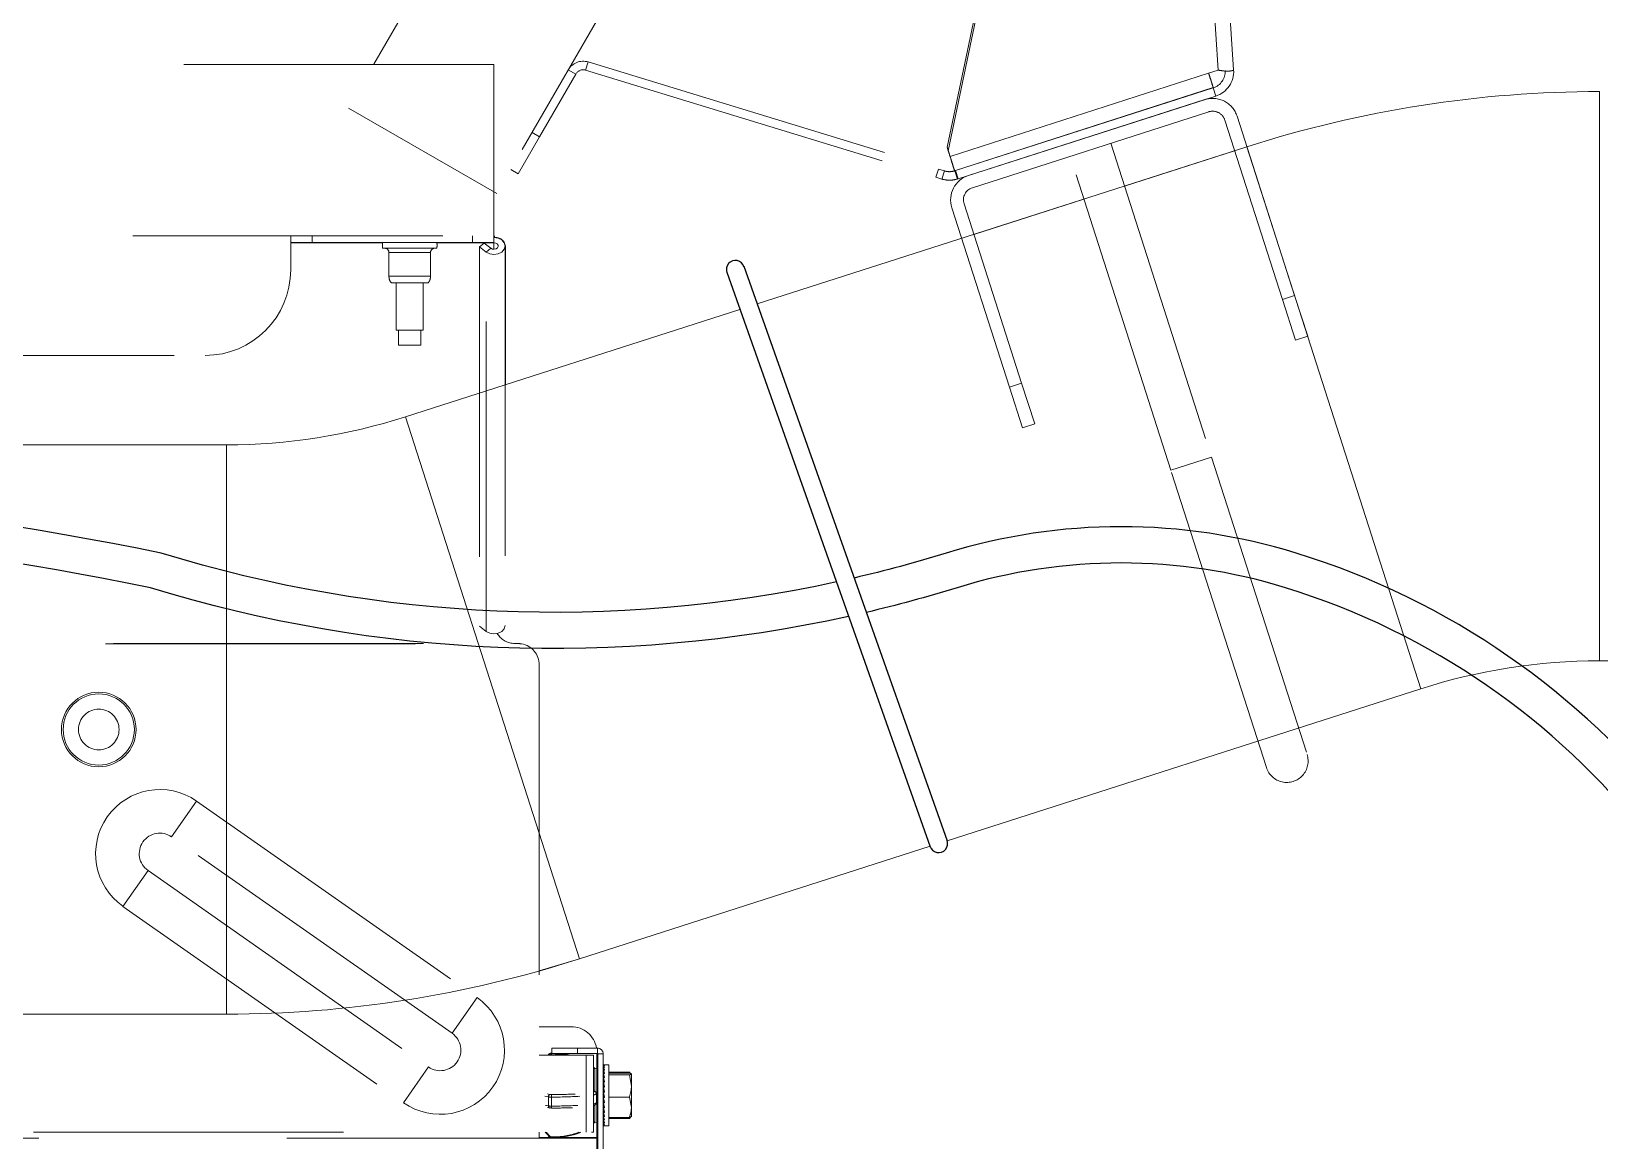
# Model space of a CAD drawing. Header units: feet. Extents: x 0.3 to 98.5, y -18.6 to 31.5.
# Drawn here: x 59.376 to 60.009, y -5.424 to -4.977 of the extents above; entities that cross this region are included whole.
import ezdxf

# ---------------------------------------------------------------- set-up
doc = ezdxf.new("R2010")
doc.units = ezdxf.units.FT
doc.header["$MEASUREMENT"] = 0
doc.linetypes.add('DASHED2', pattern=[0.375, 0.25, -0.125])
for name, color, linetype in [('S-STEL-ANGL', 3, 'Continuous'), ('S-TRACKER TABLE', 252, 'Continuous'), ('STRINGS', 30, 'Continuous')]:
    doc.layers.add(name, color=color, linetype=linetype)

msp = doc.modelspace()

# ---------------------------------------------------------------- linework, layer by layer
at = {"layer": 'S-STEL-ANGL', "flags": 128}
for points in [[(59.66342, -5.07127), (59.74546, -5.30301)], [(59.65656, -5.0737), (59.7386, -5.30544)]]:
    msp.add_lwpolyline(points, dxfattribs=at)
at = {"layer": 'S-STEL-ANGL'}
for centre, start, end in [((59.66003, -5.07259), 17.79452, 201.19602), ((59.742, -5.30413), 197.79452, 21.19602)]:
    msp.add_arc(centre, 0.00364, start, end, dxfattribs=at)
at = {"layer": 'S-TRACKER TABLE', "linetype": 'DASHED2', "lineweight": 15, "ltscale": 0.5}
for p, q in [((59.80175, -4.49178), (59.50401, -5.0075)), ((59.86155, -4.52631), (59.5638, -5.04202)), ((59.86098, -4.99213), (59.83496, -4.59001)), ((59.74542, -5.02334), (59.83025, -4.61862)), ((59.74588, -5.02474), (59.8307, -4.62002)), ((59.85479, -4.99223), (59.8307, -4.62002)), ((59.56259, -4.98997), (58.9671, -4.98997)), ((59.56259, -4.98997), (59.56259, -5.05901)), ((59.59962, -4.99223), (59.60063, -4.98893)), ((59.60063, -4.98893), (59.74188, -5.03211)), ((59.58103, -5.01908), (59.59562, -4.9938)), ((59.59562, -4.9938), (59.59263, -4.99208)), ((59.59962, -4.99223), (59.74087, -5.03541)), ((59.74664, -5.02711), (59.85086, -4.9935)), ((59.85086, -4.9935), (59.85479, -4.99223)), ((59.85164, -4.99578), (59.8516, -4.9958)), ((59.85164, -4.99578), (59.8527, -4.99907)), ((59.85164, -4.99578), (59.85167, -4.99585)), ((59.85167, -4.99585), (59.85273, -4.99914)), ((59.85268, -4.99916), (59.74846, -5.03277)), ((59.74883, -5.03273), (59.85275, -4.99938)), ((59.74989, -5.03602), (59.85381, -5.00266)), ((59.8527, -4.99907), (59.85266, -4.99908)), ((59.85268, -4.99915), (59.85273, -4.99914)), ((59.8527, -4.99907), (59.85273, -4.99914)), ((59.85381, -5.00266), (59.85275, -4.99938)), ((59.50401, -5.0075), (59.5638, -5.04202)), ((59.75402, -5.03469), (59.84934, -5.0041)), ((59.7556, -5.03962), (59.85092, -5.00903)), ((59.80879, -5.01331), (59.80884, -5.01347)), ((59.85743, -5.01238), (59.88064, -5.08469)), ((59.86236, -5.01079), (59.88557, -5.08311)), ((59.5724, -5.03403), (59.58103, -5.01908)), ((59.58103, -5.01908), (59.57804, -5.01735)), ((59.7924, -5.01875), (59.79236, -5.01861)), ((59.81148, -5.02169), (59.85209, -5.14824)), ((59.74588, -5.02474), (59.74542, -5.02334)), ((59.74542, -5.02334), (59.74619, -5.02571)), ((59.74588, -5.02474), (59.74664, -5.02711)), ((59.74615, -5.0256), (59.74613, -5.02555)), ((59.74615, -5.0256), (59.74615, -5.0256)), ((59.74664, -5.02711), (59.74619, -5.02571)), ((59.83566, -5.15351), (59.79504, -5.02696)), ((59.56941, -5.0323), (59.5724, -5.03403)), ((59.74087, -5.03541), (59.74188, -5.03211)), ((59.74436, -5.03287), (59.74188, -5.03211)), ((59.74335, -5.03617), (59.74436, -5.03287)), ((59.74722, -5.02912), (59.74728, -5.0291)), ((59.74828, -5.0324), (59.74722, -5.02912)), ((59.74732, -5.02921), (59.7473, -5.02922)), ((59.7473, -5.02922), (59.7474, -5.02948)), ((59.74836, -5.0325), (59.7473, -5.02922)), ((59.7474, -5.02948), (59.74846, -5.03277)), ((59.74828, -5.0324), (59.74832, -5.03239)), ((59.74841, -5.03266), (59.74828, -5.0324)), ((59.74836, -5.0325), (59.74846, -5.03277)), ((59.74841, -5.03266), (59.74842, -5.03266)), ((59.74883, -5.03273), (59.74849, -5.03284)), ((59.74955, -5.03613), (59.74849, -5.03284)), ((59.74989, -5.03602), (59.74883, -5.03273)), ((59.74335, -5.03617), (59.74087, -5.03541)), ((59.74989, -5.03602), (59.74955, -5.03613)), ((59.75225, -5.04614), (59.77546, -5.11845)), ((59.74732, -5.04772), (59.77053, -5.12003)), ((58.96705, -5.05901), (59.56281, -5.05901)), ((59.48069, -5.07275), (59.48069, -5.05901)), ((59.48932, -5.06177), (59.48932, -5.05901)), ((59.55402, -5.05901), (59.55402, -5.06177)), ((59.56265, -5.05901), (59.56265, -5.06447)), ((59.56265, -5.05971), (59.56281, -5.05971)), ((59.56281, -5.05901), (59.56281, -5.05971)), ((59.48069, -5.06177), (59.56265, -5.06177)), ((59.5178, -5.06182), (59.48069, -5.06182)), ((59.53956, -5.06401), (59.51781, -5.06401)), ((59.5203, -5.07535), (59.5203, -5.06574)), ((59.53708, -5.06574), (59.5203, -5.06574)), ((59.53708, -5.06574), (59.53708, -5.07535)), ((59.56265, -5.06182), (59.53958, -5.06182)), ((59.55873, -5.06201), (59.55678, -5.06351)), ((59.55948, -5.06558), (59.55678, -5.06351)), ((59.55678, -5.06351), (59.55678, -5.21652)), ((59.56143, -5.06408), (59.55873, -5.06201)), ((59.56143, -5.06408), (59.55948, -5.06558)), ((59.55948, -5.21859), (59.55948, -5.06558)), ((59.56714, -5.06314), (59.56714, -5.21616)), ((59.5673, -5.06314), (59.5673, -5.11909)), ((59.53708, -5.07535), (59.5203, -5.07535)), ((59.53612, -5.07803), (59.52125, -5.07803)), ((59.52321, -5.0971), (59.52321, -5.07803)), ((59.53417, -5.07803), (59.53417, -5.0971)), ((59.88064, -5.08469), (59.88557, -5.08311)), ((59.88064, -5.08469), (59.88592, -5.10113)), ((59.88557, -5.08311), (59.89085, -5.09954)), ((59.52321, -5.0971), (59.53417, -5.0971)), ((59.5242, -5.10313), (59.5242, -5.0971)), ((59.53318, -5.0971), (59.53318, -5.10313)), ((59.5242, -5.10313), (59.53318, -5.10313)), ((59.88592, -5.10113), (59.89085, -5.09954)), ((59.08369, -5.10727), (59.44617, -5.10727)), ((59.77053, -5.12003), (59.77546, -5.11845)), ((59.77053, -5.12003), (59.7758, -5.13647)), ((59.77546, -5.11845), (59.78074, -5.13488)), ((59.7758, -5.13647), (59.78074, -5.13488)), ((59.83566, -5.15351), (59.85209, -5.14824)), ((59.85209, -5.14824), (59.8906, -5.26821)), ((59.87417, -5.27349), (59.83566, -5.15351)), ((59.55678, -5.21652), (59.55948, -5.21859)), ((58.95605, -5.2236), (59.57381, -5.2236)), ((58.9592, -5.22343), (59.5705, -5.22343)), ((59.57128, -5.22347), (59.57231, -5.22347)), ((59.58094, -5.2321), (59.58094, -5.3895)), ((59.44274, -5.28702), (59.43264, -5.30144)), ((59.44274, -5.28702), (59.55585, -5.36623)), ((59.54575, -5.38064), (59.43264, -5.30144)), ((59.42313, -5.31502), (59.41304, -5.32944)), ((59.42313, -5.31502), (59.53625, -5.39422)), ((59.41304, -5.32944), (59.52615, -5.40864)), ((59.55585, -5.36623), (59.54575, -5.38064)), ((59.58094, -5.378), (59.5938, -5.378)), ((59.58586, -5.38864), (59.58586, -5.38864)), ((59.58586, -5.3895), (59.58586, -5.38864)), ((59.58598, -5.38663), (59.60437, -5.38663)), ((59.58598, -5.38663), (59.58598, -5.38873)), ((59.58598, -5.38873), (59.60437, -5.38873)), ((59.59634, -5.38873), (59.59634, -5.38663)), ((59.60416, -5.38873), (59.60416, -5.39476)), ((59.60437, -5.38873), (59.60437, -5.38663)), ((59.53625, -5.39422), (59.52615, -5.40864)), ((59.60286, -5.3895), (59.58094, -5.3895)), ((59.5846, -5.3895), (59.5846, -5.3894)), ((59.59988, -5.3895), (59.59988, -5.42056)), ((59.60286, -5.3895), (59.60286, -5.42056)), ((59.60286, -5.39424), (59.60328, -5.39482)), ((59.60286, -5.39502), (59.60332, -5.3948)), ((59.60332, -5.3948), (59.60411, -5.39473)), ((59.60332, -5.3948), (59.60332, -5.40407)), ((59.60411, -5.39473), (59.60459, -5.39513)), ((59.60411, -5.39473), (59.60411, -5.41657)), ((59.60459, -5.38895), (59.60669, -5.38895)), ((59.60459, -5.38895), (59.60459, -5.42918)), ((59.60669, -5.38895), (59.60669, -5.42918)), ((59.60677, -5.39343), (59.60677, -5.39339)), ((59.60677, -5.39343), (59.60726, -5.39343)), ((59.60678, -5.39377), (59.60677, -5.39343)), ((59.60678, -5.39377), (59.60677, -5.39345)), ((59.60677, -5.39354), (59.60677, -5.39354)), ((59.60678, -5.39377), (59.60677, -5.39354)), ((59.60678, -5.39377), (59.60677, -5.39362)), ((59.60677, -5.39377), (59.60726, -5.39377)), ((59.6068, -5.39448), (59.60677, -5.39377)), ((59.6068, -5.39448), (59.60677, -5.39385)), ((59.60677, -5.39406), (59.60678, -5.39406)), ((59.60679, -5.39448), (59.60677, -5.39406)), ((59.60678, -5.39448), (59.60677, -5.39421)), ((59.60677, -5.39448), (59.60726, -5.39448)), ((59.60682, -5.39552), (59.60677, -5.39448)), ((59.60681, -5.39552), (59.60677, -5.39461)), ((59.60677, -5.39492), (59.60678, -5.39492)), ((59.6068, -5.39552), (59.60677, -5.39492)), ((59.60679, -5.39552), (59.60677, -5.39515)), ((59.60682, -5.39339), (59.60897, -5.39339)), ((59.60897, -5.39339), (59.60897, -5.4179)), ((59.60445, -5.40063), (59.60453, -5.40049)), ((59.60669, -5.40039), (59.60678, -5.40039)), ((59.60669, -5.4004), (59.60678, -5.4004)), ((59.60669, -5.40055), (59.60679, -5.40055)), ((59.60669, -5.40085), (59.60682, -5.40085)), ((59.60669, -5.4013), (59.60686, -5.4013)), ((59.60677, -5.39552), (59.60726, -5.39552)), ((59.60684, -5.39687), (59.60677, -5.39552)), ((59.60683, -5.39687), (59.60677, -5.3957)), ((59.60677, -5.39611), (59.60679, -5.39611)), ((59.60677, -5.39611), (59.60681, -5.39687)), ((59.6068, -5.39687), (59.60677, -5.39641)), ((59.60677, -5.39687), (59.60726, -5.39687)), ((59.60686, -5.39849), (59.60677, -5.39687)), ((59.60685, -5.39849), (59.60677, -5.39709)), ((59.60677, -5.3976), (59.6068, -5.3976)), ((59.60683, -5.39849), (59.60677, -5.3976)), ((59.60681, -5.39849), (59.60677, -5.39795)), ((59.60677, -5.39849), (59.60726, -5.39849)), ((59.6069, -5.40033), (59.60677, -5.39849)), ((59.60688, -5.40033), (59.60677, -5.39875)), ((59.60677, -5.39932), (59.60681, -5.39932)), ((59.60685, -5.40031), (59.60677, -5.39932)), ((59.60682, -5.40033), (59.60677, -5.39972)), ((59.60677, -5.40033), (59.60726, -5.40033)), ((59.60696, -5.40233), (59.60677, -5.40033)), ((59.60897, -5.39635), (59.61731, -5.39635)), ((59.60897, -5.39667), (59.61731, -5.39667)), ((59.60897, -5.39741), (59.61731, -5.39741)), ((59.61731, -5.39635), (59.61776, -5.3968)), ((59.61731, -5.39741), (59.61808, -5.4019)), ((59.61807, -5.39699), (59.61808, -5.39702)), ((59.61808, -5.41428), (59.61808, -5.39704)), ((59.5846, -5.40992), (59.5846, -5.40629)), ((59.58586, -5.40535), (59.58586, -5.41081)), ((59.60304, -5.40408), (59.60304, -5.40401)), ((59.60304, -5.40401), (59.60332, -5.40407)), ((59.60395, -5.40862), (59.60395, -5.40496)), ((59.60669, -5.40188), (59.60691, -5.40188)), ((59.60669, -5.40258), (59.60681, -5.40258)), ((59.60669, -5.40337), (59.60692, -5.40337)), ((59.60669, -5.40422), (59.60705, -5.40422)), ((59.60669, -5.40512), (59.60693, -5.40512)), ((59.60714, -5.40603), (59.60669, -5.40603)), ((59.60669, -5.40604), (59.60705, -5.40604)), ((59.60685, -5.40692), (59.60669, -5.40692)), ((59.60669, -5.40694), (59.60686, -5.40694)), ((59.60692, -5.40778), (59.60669, -5.40778)), ((59.60669, -5.40781), (59.60691, -5.40781)), ((59.60677, -5.40233), (59.60726, -5.40233)), ((59.60705, -5.40422), (59.60677, -5.40233)), ((59.60677, -5.40442), (59.60726, -5.40442)), ((59.60705, -5.40604), (59.60677, -5.40656)), ((59.60677, -5.40656), (59.60726, -5.40656)), ((59.60697, -5.40743), (59.60677, -5.40867)), ((59.60705, -5.40422), (59.6071, -5.40442)), ((59.60897, -5.40639), (59.61731, -5.40639)), ((59.61731, -5.40639), (59.61808, -5.41051)), ((59.58521, -5.41077), (59.5843, -5.41061)), ((59.60332, -5.40944), (59.60332, -5.4165)), ((59.60455, -5.41077), (59.60453, -5.4108)), ((59.60679, -5.40856), (59.60669, -5.40856)), ((59.60669, -5.40861), (59.60678, -5.40861)), ((59.60691, -5.40926), (59.60669, -5.40926)), ((59.60669, -5.40932), (59.6069, -5.40932)), ((59.60685, -5.40985), (59.60669, -5.40985)), ((59.60669, -5.40992), (59.60685, -5.40992)), ((59.60681, -5.41031), (59.60669, -5.41031)), ((59.60669, -5.41038), (59.6068, -5.41038)), ((59.60678, -5.41063), (59.60669, -5.41063)), ((59.60669, -5.41071), (59.60678, -5.41071)), ((59.6068, -5.4108), (59.60669, -5.4108)), ((59.60669, -5.41088), (59.60682, -5.41088)), ((59.60669, -5.41089), (59.60682, -5.41089)), ((59.60669, -5.4109), (59.60678, -5.4109)), ((59.60677, -5.40867), (59.60726, -5.40867)), ((59.60691, -5.40926), (59.60677, -5.41069)), ((59.60677, -5.41069), (59.60726, -5.41069)), ((59.60678, -5.41089), (59.60677, -5.41097)), ((59.60682, -5.41097), (59.60677, -5.41158)), ((59.60677, -5.41097), (59.60684, -5.41097)), ((59.60687, -5.4111), (59.60677, -5.41255)), ((59.60677, -5.41158), (59.60684, -5.41158)), ((59.60679, -5.41167), (59.60677, -5.41197)), ((59.60677, -5.41197), (59.60681, -5.41197)), ((59.60677, -5.41255), (59.60726, -5.41255)), ((59.60678, -5.4126), (59.60677, -5.4128)), ((59.60681, -5.4128), (59.60677, -5.41335)), ((59.60677, -5.4128), (59.60684, -5.4128)), ((59.60685, -5.41283), (59.60677, -5.4142)), ((59.60677, -5.41335), (59.60682, -5.41335)), ((59.60679, -5.41341), (59.60677, -5.4137)), ((59.60677, -5.4137), (59.6068, -5.4137)), ((59.60332, -5.4165), (59.60286, -5.41627)), ((59.60328, -5.41651), (59.60286, -5.41707)), ((59.60411, -5.41657), (59.60332, -5.4165)), ((59.60459, -5.41617), (59.60411, -5.41657)), ((59.60416, -5.43151), (59.60416, -5.41653)), ((59.60677, -5.4142), (59.60726, -5.4142)), ((59.60678, -5.41424), (59.60677, -5.41442)), ((59.60683, -5.41439), (59.60677, -5.4156)), ((59.6068, -5.41442), (59.60677, -5.41489)), ((59.60677, -5.41442), (59.60683, -5.41442)), ((59.60677, -5.41489), (59.60681, -5.41489)), ((59.60678, -5.41492), (59.60677, -5.41518)), ((59.60677, -5.41518), (59.60679, -5.41518)), ((59.60677, -5.4156), (59.60726, -5.4156)), ((59.60678, -5.41562), (59.60677, -5.41577)), ((59.60681, -5.41571), (59.60677, -5.41669)), ((59.60679, -5.41577), (59.60677, -5.41614)), ((59.60677, -5.41577), (59.60681, -5.41577)), ((59.60677, -5.41614), (59.60679, -5.41614)), ((59.60678, -5.41617), (59.60677, -5.41637)), ((59.60677, -5.41637), (59.60678, -5.41637)), ((59.60677, -5.41669), (59.60726, -5.41669)), ((59.60678, -5.4167), (59.60677, -5.41682)), ((59.6068, -5.41674), (59.60677, -5.41744)), ((59.60678, -5.41682), (59.60677, -5.41708)), ((59.60677, -5.41682), (59.6068, -5.41682)), ((59.60677, -5.41708), (59.60679, -5.41708)), ((59.60678, -5.41709), (59.60677, -5.41724)), ((59.60677, -5.41724), (59.60678, -5.41724)), ((59.60677, -5.41744), (59.60726, -5.41744)), ((59.60677, -5.41745), (59.60677, -5.41752)), ((59.60679, -5.41746), (59.60677, -5.41784)), ((59.60678, -5.41752), (59.60677, -5.41767)), ((59.60677, -5.41752), (59.60678, -5.41752)), ((59.60677, -5.41767), (59.60678, -5.41767)), ((59.60677, -5.41768), (59.60677, -5.41775)), ((59.60677, -5.41775), (59.60677, -5.41775)), ((59.60677, -5.41784), (59.60726, -5.41784)), ((59.60677, -5.41784), (59.60677, -5.41787)), ((59.60677, -5.41787), (59.60677, -5.4179)), ((59.60677, -5.41787), (59.60684, -5.41787)), ((59.60677, -5.4179), (59.607, -5.4179)), ((59.60897, -5.4179), (59.60682, -5.4179)), ((59.60897, -5.41463), (59.61731, -5.41463)), ((59.60897, -5.41495), (59.61731, -5.41495)), ((59.61731, -5.41495), (59.61788, -5.41437)), ((59.61743, -5.41459), (59.61731, -5.41495)), ((59.61808, -5.41428), (59.61807, -5.4143)), ((58.927, -5.42056), (59.60286, -5.42056)), ((59.60416, -5.42288), (58.92743, -5.42288)), ((59.58094, -5.42288), (59.58094, -5.42056)), ((59.58094, -5.42266), (59.58584, -5.42266)), ((59.58586, -5.42266), (59.58586, -5.42245)), ((59.58592, -5.42266), (59.60416, -5.42266))]:
    msp.add_line(p, q, dxfattribs=at)
at = {"layer": 'S-TRACKER TABLE', "linetype": 'Continuous', "lineweight": 15}
for p, q in [((60.00859, -5.00085), (60.00859, -5.23042)), ((59.66882, -5.08651), (59.86632, -5.02312)), ((59.81702, -5.03895), (59.86139, -5.0247)), ((59.86632, -5.02312), (59.93648, -5.2417)), ((59.75621, -5.05846), (59.80058, -5.04422)), ((59.66188, -5.08874), (59.52694, -5.13205)), ((59.5971, -5.35063), (59.52694, -5.13205)), ((59.45483, -5.14334), (58.89652, -5.14334)), ((59.45483, -5.3729), (59.45483, -5.14334)), ((60.10611, -5.23042), (60.00859, -5.23042)), ((59.74546, -5.30301), (59.93648, -5.2417)), ((59.73853, -5.30524), (59.5971, -5.35063)), ((59.5971, -5.35063), (59.58094, -5.3555)), ((58.89439, -5.3729), (59.45483, -5.3729))]:
    msp.add_line(p, q, dxfattribs=at)
at = {"layer": 'S-TRACKER TABLE', "linetype": 'DASHED2', "lineweight": 15, "ltscale": 0.5, "flags": 128}
for points in [[(59.56265, -5.05971), (59.56437, -5.05997), (59.56582, -5.06071), (59.5668, -5.06183), (59.56714, -5.06314), (59.5668, -5.06446), (59.56582, -5.06558), (59.56437, -5.06632), (59.56265, -5.06658), (59.56093, -5.06632), (59.55948, -5.06558)], [(59.56265, -5.06182), (59.56338, -5.06195), (59.56397, -5.06229), (59.56432, -5.0628), (59.56435, -5.06337), (59.56406, -5.0639), (59.56351, -5.06429), (59.5628, -5.06446), (59.56206, -5.06439), (59.56143, -5.06408)], [(59.55948, -5.21859), (59.56093, -5.21933), (59.56265, -5.2196), (59.56437, -5.21933), (59.56582, -5.21859), (59.5668, -5.21747), (59.56714, -5.21616)], [(59.60323, -5.39484), (59.60289, -5.39434), (59.60286, -5.3943)], [(59.5846, -5.40629), (59.5838, -5.40615), (59.58323, -5.40604)], [(59.58421, -5.40512), (59.58459, -5.4052), (59.58535, -5.40533)], [(59.60286, -5.40427), (59.60298, -5.40419), (59.60304, -5.40408)], [(59.58343, -5.40972), (59.5838, -5.40979), (59.5846, -5.40992)], [(59.58335, -5.42056), (59.5838, -5.42108), (59.5846, -5.4219)]]:
    msp.add_lwpolyline(points, dxfattribs=at)
at = {"layer": 'S-TRACKER TABLE', "linetype": 'DASHED2', "lineweight": 15, "ltscale": 0.5}
for radius in [0.01504, 0.01435, 0.0082]:
    msp.add_circle((59.40327, -5.25812), radius, dxfattribs=at)
for centre, radius, start, end in [((59.59861, -4.99553), 0.0069, 73, 150), ((59.59861, -4.99553), 0.00345, 73, 150), ((54.85898, -6.60458), 5.24543, 17.82202, 17.88694), ((58.30419, -5.49166), 1.62498, 17.64365, 17.8532), ((59.33652, -5.1592), 0.54043, 17.59334, 17.85698), ((59.85064, -4.9928), 0.0069, 287.79452, 3.70266), ((59.85064, -4.9928), 0.01036, 287.79452, 3.70266), ((59.8525, -5.01396), 0.01036, 17.79452, 107.79452), ((59.8525, -5.01396), 0.00518, 17.79452, 107.79452), ((57.49525, -5.74873), 2.36421, 17.72119, 17.81032), ((56.41826, -6.09976), 3.49695, 17.82202, 17.88694), ((54.75475, -6.63819), 5.24543, 17.82202, 17.88694), ((59.75718, -5.04455), 0.01036, 107.79452, 197.79452), ((59.75718, -5.04455), 0.00518, 107.79452, 197.79452), ((59.56328, -5.06375), 0.00407, 8.55169, 96.54087), ((59.52178, -5.06289), 0.00413, 164.22069, 195.77931), ((59.51857, -5.06574), 0.00173, 0, 90), ((59.5388, -5.06574), 0.00173, 90, 180), ((59.53559, -5.06289), 0.00413, 344.22069, 15.77931), ((59.44617, -5.07275), 0.03452, 270, 0), ((59.57128, -5.21484), 0.00863, 212.25019, 264.78914), ((59.57231, -5.2321), 0.00863, 0, 79.95638), ((59.88238, -5.27085), 0.00863, 197.79452, 17.79452), ((59.42789, -5.30823), 0.02589, 55, 235), ((59.42789, -5.30823), 0.00829, 55, 235), ((59.541, -5.38743), 0.02589, 235, 55), ((59.541, -5.38743), 0.00829, 235, 55), ((59.5938, -5.38835), 0.01036, 9.59407, 90), ((59.60437, -5.38895), 0.00232, 0, 90), ((59.60437, -5.38895), 0.000219, 0, 90), ((59.58503, -5.38937), 0.000435, 127.50202, 183.48548), ((59.58579, -5.39084), 0.00187, 87.81757, 129.57369), ((59.58589, -5.42431), 0.03534, 80.0983, 90.05565), ((59.58551, -5.40623), 0.000916, 99.88476, 183.7063), ((59.58574, -5.39717), 0.00919, 262.84948, 270.73783), ((59.58581, -5.40168), 0.00368, 262.84948, 270.73783), ((59.58608, -5.21536), 0.19, 269.93264, 272.827), ((59.58615, -5.21263), 0.19373, 269.91444, 273.27991), ((59.60268, -5.40361), 0.00187, 275.37754, 312.81235), ((59.60304, -5.40499), 0.000911, 0.16033, 90.15944), ((59.58546, -5.40996), 0.000865, 177.21846, 238.42137), ((59.58574, -5.4008), 0.00919, 262.84948, 270.73783), ((59.58531, -5.41015), 0.000628, 241.2129, 274.03539), ((59.58612, -5.21408), 0.19591, 269.92416, 273.04451), ((59.58599, -5.2152), 0.19561, 269.96267, 272.43559), ((59.60278, -5.40746), 0.00165, 272.80782, 315.38207), ((59.59372, -5.41333), 0.01225, 216.14824, 226.93426), ((59.58503, -5.42193), 0.000435, 176.51455, 232.49704), ((59.58507, -5.42175), 0.000604, 240.04968, 298.3576), ((59.58583, -5.4217), 0.000748, 230.42631, 272.18243), ((59.58603, -5.39015), 0.0323, 269.69656, 289.72057)]:
    msp.add_arc(centre, radius, start, end, dxfattribs=at)
at = {"layer": 'S-TRACKER TABLE', "linetype": 'Continuous', "lineweight": 15}
for centre, radius, start, end in [((60.00859, -5.46637), 0.46552, 90, 107.79452), ((59.45483, -4.90738), 0.23595, 270, 287.79452), ((60.00859, -5.46637), 0.23595, 90, 107.79452), ((59.45483, -4.90738), 0.46552, 270, 287.79452)]:
    msp.add_arc(centre, radius, start, end, dxfattribs=at)
at = {"layer": 'S-TRACKER TABLE', "linetype": 'DASHED2', "lineweight": 15, "ltscale": 0.5, "extrusion": (0, 0, -1)}
for major_axis, ratio, start_param, end_param in [((-0.00046, 0.01225), 0.227763, 6.273063, 6.332476), ((-0.00073, 0.01225), 0.222982, 0.087921, 0.262454), ((-0.00122, 0.01225), 0.208496, 0.269789, 0.444322), ((-0.00165, 0.01225), 0.187496, 0.448905, 0.623437), ((-0.00022, 0.01225), 0.230155, 6.212801, 6.361929), ((-0.00203, 0.01225), 0.161013, 0.624815, 0.799348), ((-0.00234, 0.01225), 0.130158, 0.79752, 0.972053), ((-0.00257, 0.01225), 0.096025, 0.967391, 1.141924), ((-0.00266, 0.01225), 0.079306, 1.045665, 1.073275), ((-0.00273, 0.01225), 0.059625, 1.13506, 1.309593), ((-0.00282, 0.01225), 0.021886, 1.301324, 1.475857), ((-0.00282, 0.01225), 0.016333, 4.641586, 4.816119), ((-0.00275, 0.01225), 0.054194, 4.475455, 4.649988), ((-0.0026, 0.01225), 0.090845, 4.308042, 4.482575), ((-0.00238, 0.01225), 0.125369, 4.138536, 4.313069), ((-0.00208, 0.01225), 0.156767, 3.966274, 4.140807), ((-0.00171, 0.01225), 0.183956, 3.79084, 3.965373), ((-0.00128, 0.01225), 0.205822, 3.612174, 3.786707), ((-0.00081, 0.01225), 0.221313, 3.43066, 3.605193), ((-0.0003, 0.01225), 0.229587, 3.247146, 3.421679), ((0.00022, 0.01225), 0.230155, 3.137413, 3.237382)]:
    msp.add_ellipse((59.60726, -5.40565), major_axis=major_axis, ratio=ratio, start_param=start_param, end_param=end_param, dxfattribs=at)
at = {"layer": 'S-TRACKER TABLE', "linetype": 'DASHED2', "lineweight": 15, "ltscale": 0.5}
msp.add_open_spline([(59.85479, -4.99223), (59.85563, -4.99237), (59.85731, -4.99264), (59.85934, -4.99262), (59.86073, -4.99241), (59.86089, -4.99223), (59.86098, -4.99213)], degree=3, dxfattribs=at)
for points, knots in [([(59.74849, -5.03284), (59.74777, -5.033), (59.74632, -5.03333), (59.74502, -5.03302), (59.74436, -5.03287)], [0, 0, 0, 0, 0.49985, 1, 1, 1, 1]), ([(59.74955, -5.03613), (59.74847, -5.03637), (59.74636, -5.03686), (59.74434, -5.0364), (59.74335, -5.03617)], [0, 0, 0, 0, 0.50874, 1, 1, 1, 1]), ([(59.52125, -5.07803), (59.52095, -5.07758), (59.52039, -5.07676), (59.52033, -5.07578), (59.5203, -5.07535)], [0, 0, 0, 0, 0.553144, 1, 1, 1, 1]), ([(59.53708, -5.07535), (59.53703, -5.0759), (59.53694, -5.07688), (59.53637, -5.07768), (59.53612, -5.07803)], [0, 0, 0, 0, 0.563081, 1, 1, 1, 1]), ([(59.5705, -5.22343), (59.57064, -5.22344), (59.5709, -5.22346), (59.57117, -5.22346), (59.57128, -5.22347)], [0, 0, 0, 0, 0.55863, 1, 1, 1, 1]), ([(59.57231, -5.22347), (59.57245, -5.22347), (59.57296, -5.22347), (59.57346, -5.22355), (59.57381, -5.2236)], [0, 0, 0, 0, 0.289948, 1, 1, 1, 1]), ([(59.58476, -5.38903), (59.58484, -5.38897), (59.58498, -5.38885), (59.58525, -5.38873), (59.58555, -5.38865), (59.58576, -5.38864), (59.58586, -5.38864)], [0, 0, 0, 0, 0.257107, 0.509609, 0.757304, 1, 1, 1, 1]), ([(59.58817, -5.38873), (59.5892, -5.38881), (59.59092, -5.38893), (59.59255, -5.38931), (59.59321, -5.38946)], [0, 0, 0, 0, 0.596203, 1, 1, 1, 1]), ([(59.61731, -5.39667), (59.61763, -5.39676), (59.61804, -5.39689), (59.61808, -5.39701), (59.61808, -5.39704)], [0, 0, 0, 0, 0.75774, 1, 1, 1, 1]), ([(59.61808, -5.39704), (59.61799, -5.39714), (59.61787, -5.39726), (59.61742, -5.39739), (59.61731, -5.39741)], [0, 0, 0, 0, 0.775769, 1, 1, 1, 1]), ([(59.60395, -5.40496), (59.60394, -5.40486), (59.60392, -5.40465), (59.60376, -5.40437), (59.60355, -5.40417), (59.60339, -5.4041), (59.60332, -5.40407)], [0, 0, 0, 0, 0.270758, 0.541615, 0.816823, 1, 1, 1, 1]), ([(59.61808, -5.4019), (59.61808, -5.40201), (59.61807, -5.40352), (59.61768, -5.40501), (59.61731, -5.40639)], [0, 0, 0, 0, 0.070201, 1, 1, 1, 1]), ([(59.58586, -5.41076), (59.58578, -5.41076), (59.58561, -5.41075), (59.58538, -5.41074), (59.58517, -5.41072), (59.58506, -5.41071), (59.58501, -5.4107)], [0, 0, 0, 0, 0.247192, 0.496261, 0.7472, 1, 1, 1, 1]), ([(59.60395, -5.40862), (59.60392, -5.40881), (59.60385, -5.40917), (59.60352, -5.40949), (59.60324, -5.40966), (59.60301, -5.40973), (59.60291, -5.40976)], [0, 0, 0, 0, 0.246745, 0.462026, 0.750981, 1, 1, 1, 1]), ([(59.60459, -5.40968), (59.60448, -5.40987), (59.60434, -5.4101), (59.6042, -5.41034), (59.60417, -5.41039)], [0, 0, 0, 0, 0.793604, 1, 1, 1, 1]), ([(59.61808, -5.41051), (59.61808, -5.41061), (59.61807, -5.412), (59.61768, -5.41336), (59.61731, -5.41463)], [0, 0, 0, 0, 0.070201, 1, 1, 1, 1]), ([(59.61731, -5.41463), (59.61742, -5.4146), (59.61782, -5.41449), (59.61792, -5.41438), (59.61801, -5.4143)], [0, 0, 0, 0, 0.256659, 1, 1, 1, 1]), ([(59.58586, -5.42266), (59.58576, -5.42265), (59.58555, -5.42264), (59.58525, -5.42256), (59.58498, -5.42244), (59.58484, -5.42233), (59.58476, -5.42227)], [0, 0, 0, 0, 0.242696, 0.490391, 0.742893, 1, 1, 1, 1]), ([(59.5931, -5.42186), (59.59265, -5.42197), (59.59108, -5.42234), (59.58863, -5.4226), (59.58665, -5.42264), (59.58586, -5.42266)], [0, 0, 0, 0, 0.196278, 0.676162, 1, 1, 1, 1]), ([(59.59756, -5.42056), (59.59675, -5.42087), (59.59533, -5.42141), (59.59377, -5.42172), (59.5931, -5.42186)], [0, 0, 0, 0, 0.573016, 1, 1, 1, 1])]:
    msp.add_open_spline(points, degree=3, knots=knots, dxfattribs=at)
at = {"layer": 'STRINGS'}
for points in [[(59.70079, -5.19863, -0.129168), (59.42847, -5.18699, 0.050305), (59.11263, -5.15537, 0.000448), (58.89657, -5.13734, 0.000448)], [(59.7057, -5.21252, -0.130023), (59.42416, -5.20096, 0.050398), (59.11694, -5.17022, -0.001923), (58.89643, -5.1526, -0.001923)], [(60.10569, -5.46569, 0.311522), (59.88617, -5.18699, 0.150947), (59.74509, -5.18699, -0.017942), (59.70794, -5.19703, -0.017942)], [(60.09105, -5.46569, 0.310671), (59.88186, -5.20096, 0.150947), (59.74941, -5.20096, -0.017193), (59.71285, -5.21089, -0.017193)]]:
    msp.add_lwpolyline(points, format="xyb", dxfattribs=at)

doc.saveas('drawing.dxf')
